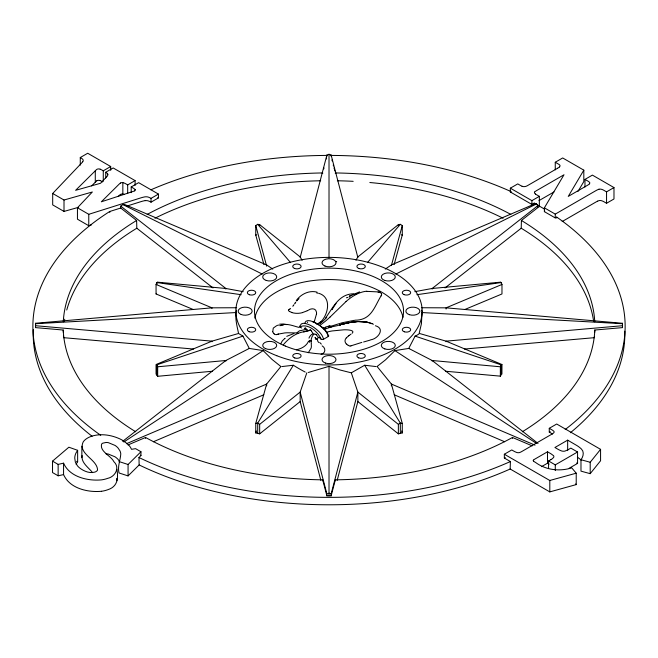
<?xml version="1.0" encoding="UTF-8"?>
<svg xmlns="http://www.w3.org/2000/svg" width="658" height="658" viewBox="0 0 658 658"><rect width="100%" height="100%" fill="white"/><g stroke="black" fill="none" stroke-linecap="round" stroke-linejoin="round"><path stroke-width="0.99" d="M280.999 366.621L272.042 359.424L263.134 350.599L249.283 348.427L242.942 336.123L238.558 333.474L211.958 341.148L35.54 325.71L35.54 323.267L211.958 307.837L236.65 307.738M422.058 311.547L421.433 323.695L419.088 333.803A110.371 27.192 14.7 0 1 415.091 336.123L408.75 348.427L394.899 350.599L385.58 359.794L376.944 366.613M322.7 173.432L322.7 172.947A265.857 153.487 0 0 0 147.178 214.418M622.493 325.085L622.484 327.618L594.799 330.036A265.857 153.487 0 0 1 522.271 431.796M322.691 480.768L322.7 479.838A265.857 153.487 0 0 1 145.55 437.471L127.989 444.94M35.54 325.167L35.54 327.618L63.234 330.036A265.857 153.487 0 0 0 135.762 431.796M238.558 333.474C237.069 325.949 234.585 317.699 236.535 310.148M593.598 321.046A265.528 153.306 0 0 0 521.218 228.227L521.416 220.463L538.03 207.451L538.03 205.543L536.541 203.898L535.036 203.816L391.387 264.927L385.251 269.097M534.181 204.087L534.214 203.116L536.328 204.301M511.06 192.523L511.077 192.037M533.539 461.094L534.123 461.562A23.474 13.555 0 0 0 535.554 462.451C545.901 470.108 559.613 471.712 571.736 467.854L576.219 473.192L576.219 484.601L549.8 491.896L510.164 469.014L510.394 461.538L504.341 458.042L504.341 454.242L511.768 449.949L513.1 450.714A34.479 19.904 0 0 0 515.148 451.824L516.686 452.465A3.438 1.99 0 0 0 517.188 452.597A3.331 1.925 0 0 0 519.631 452.556L520.832 452.021A40.253 23.244 0 0 0 522.057 451.355L551.215 434.535A27.159 15.677 0 0 0 553.041 433.392L553.773 432.767A2.459 1.423 0 0 0 553.946 432.536A3.167 1.826 0 0 0 553.962 431.418A2.377 1.374 0 0 0 553.847 431.261L552.885 430.455A22.076 12.749 0 0 0 551.61 429.666L549.265 428.309L549.265 432.109L551.618 433.466A19.444 11.227 0 0 1 552.514 434.009M556.693 218.045L556.717 217.082L555.262 217.921L544.38 211.646L544.38 207.838L564.005 174.765L537.29 190.187A30.367 17.536 0 0 0 535.464 191.314L534.748 191.897A2.04 1.176 0 0 0 534.592 192.111M512.45 438.409L512.483 437.471A265.857 153.487 0 0 1 335.333 479.838L331.139 495.828L328.753 495.828L326.894 495.828L322.7 479.838M594.511 336.715L594.47 337.669L464.49 349.044M594.692 332.422L594.799 330.036M311.086 341.165C310.839 338.566 313.422 331.796 316.21 334.511M316.498 313.989L314.565 320.701M510.164 469.014A295.812 170.784 0 0 1 139.142 464.951L128.071 475.907L119.024 472.962C117.387 466.218 120.365 460.37 120.784 453.938A25.851 14.92 0 0 0 119.879 450.722L117.955 447.884A22.709 13.111 0 0 0 115.051 445.425L108.307 442.645A8.891 5.132 0 0 0 106.037 442.472L102.738 443.179A5.601 3.232 0 0 0 101.628 444.092C99.457 451.602 111.103 455.764 113.9 461.719C120.373 467.69 115.101 476.861 107.591 478.382A19.485 11.244 0 0 1 101.431 479.879C87.678 481.163 69.641 477.025 63.563 463.174L58.143 464.392L52.525 461.143L68.876 447.21L77.636 450.319L77.636 461.735L76.073 464.26M116.927 469.294C118.53 478.876 117.387 486.813 107.591 489.791A19.485 11.244 0 0 1 101.431 491.287M301.652 327.988L300.138 327.116A1.661 0.962 0 0 1 300.122 325.751C301.282 321.532 307.056 323.777 309.778 325.044A32.916 19 60 0 1 313.874 327.413C317.946 330.406 322.445 334.067 323.53 339.265A1.67 0.962 0 0 1 321.178 339.257C317.214 334.429 316.399 340.671 318.727 342.514M304.81 323.045C305.962 318.817 311.752 321.071 314.466 322.338A32.916 19 60 0 1 318.562 324.707C322.634 327.7 327.133 331.361 328.219 336.559L323.53 339.265M357.862 257.5L331.139 155.058L329.016 154.268L326.894 155.058L300.171 257.5M323.752 168.95L324.016 167.946M326.376 158.956L326.631 157.953M331.139 495.828L331.139 493.928L357.862 392.069L351.306 372.831L340.219 370.035L329.016 366.35L308.265 372.494M337.192 480.365L357.862 401.577L357.862 392.069L398.361 424.344L398.361 433.852L402.277 432.915L402.277 423.407L391.387 384.05L377.215 366.629M82.127 455.55C80.876 462.714 88.846 467.772 92.556 472.6M419.475 333.474L446.075 341.148L501.972 364.524L501.922 374.106M306.825 372.806L300.171 392.069L300.171 401.577L259.663 433.852L255.756 432.915L255.756 423.407L266.646 384.05L280.818 366.629M255.756 432.915L256.299 430.949M355.97 260.223L357.862 256.908L398.361 224.633L400.327 224.32L402.277 225.571L391.387 265.519M394.109 264.598L402.277 235.079L402.277 225.571M308.964 338.13C309.556 336.353 312.098 333.014 313.776 334.157M193.008 309.416L156.061 293.962L156.061 284.453L156.867 282.545L157.681 282.192L225.85 288.475L243.197 291.659M500.861 365.593L500.656 366.07M280.727 343.821L282.323 340.86L284.577 338.681M308.446 341.461C306.315 346.157 301.298 348.74 296.462 349.76M332.454 308.915L336.057 303.338M332.356 309.104L332.06 309.679M381.147 295.845L381.031 296.059A27.562 15.915 0 0 1 380.299 297.145C374.04 308.051 370.717 320.216 355.007 320.199M307.352 322.543L307.705 322.099M296.75 332.89L299.415 330.834L303.757 329.921M544.38 211.646L544.734 211.045M555.262 169.854L555.262 162.246L562.689 157.961L583.819 170.159L568.265 196.397L586.771 185.712A33.657 19.436 0 0 0 588.639 184.569L589.478 183.845M577.987 191.412L583.819 181.575L583.819 170.159M305.189 372.05L305.09 371.992A110.371 80.029 29.6 0 1 293.361 365.239L257.706 423.102L257.706 433.392M549.265 428.309L556.693 424.015L600.573 449.348L600.573 460.756L590.201 473.67L580.981 471.144L580.981 459.728C583.284 456.718 584.493 451.881 581.368 448.97A34.981 20.201 0 0 0 575.594 444.792L567.657 440.153L554.924 447.498L557.532 449.011A38.896 22.454 0 0 0 559.53 450.088L561.537 450.936A3.981 2.303 0 0 0 562.113 451.084A4.006 2.311 0 0 0 564.761 451.133A3.208 1.851 0 0 0 565.115 451.026L567.879 449.809A39.052 22.545 0 0 0 568.849 449.266L570.84 448.114L577.56 451.997L577.56 463.405L569.203 468.233M77.636 450.319L76.073 452.852A34.496 19.913 0 0 0 74.749 458.067L75.341 462.072L77.364 465.708A24.56 14.18 0 0 0 80.844 468.841C84.874 471.539 90.014 473.546 94.867 472.082A5.363 3.093 0 0 0 95.986 471.589L96.496 471.251A5.897 3.405 0 0 0 97.524 470.083C97.565 459.399 77.504 453.93 83.179 441.97A18.926 10.923 0 0 1 86.848 438.491A20.398 11.778 0 0 1 89.743 436.961A19.049 10.997 0 0 1 93.411 435.719C102.179 433.548 111.564 435.144 119.698 438.82A38.764 22.38 0 0 1 124.206 441.329L128.203 444.537A31.535 18.202 0 0 1 130.893 448.082L131.501 449.332L135.597 448.657L140.952 451.75L140.952 455.55L138.97 457.516L139.142 464.951M294.685 303.667L295.113 303.058M293.994 304.662L293.279 305.657M82.702 161.728L83.097 161.087A3.43 1.982 0 0 0 83.188 160.799A4.853 2.805 0 0 0 82.793 159.409A4.507 2.607 0 0 0 82.653 159.203L82.053 158.668A16.886 9.747 0 0 0 80.268 157.542L87.703 153.248L110.7 166.523L110.7 170.323M156.061 293.962L156.456 293.394M325.373 318.308C332.932 307.936 338.615 294.052 353.568 293.772M295.154 303.001L295.755 302.17M500.458 376.154L445.408 371.227M308.273 352.77L311.086 348.181A23.885 13.785 0 0 0 311.374 346.429L311.259 343.369M533.342 460.181L533.745 459.81A23.12 13.349 0 0 1 535.258 458.865L547.497 451.791L549.841 453.14A58.801 33.945 0 0 1 551.281 453.995L553.6 455.747A4.187 2.418 0 0 1 553.608 457.417L552.49 458.585A19.452 11.227 0 0 1 550.812 459.671M321.581 321.088C328.49 313.266 331.583 297.103 318.842 293.328M321.211 321.573L320.545 322.478A8.612 4.976 0 0 0 320.388 322.716A1.933 1.119 0 0 0 320.314 322.872L320.561 322.864M293.114 305.88L292.81 306.266M321.367 321.26L319.245 322.782M590.201 473.67L590.201 462.261L600.573 449.348M296.643 301.035L297.103 300.492M346.379 337.891L348.395 335.999M367.452 262.6L400.327 224.32M283.187 344.989C288.5 338.475 295.623 333.022 304.111 331.706M326.713 317.436L322.749 321.392A3.948 2.278 0 0 1 322.362 321.672L321.351 322.338M305.131 328.071L305.156 328.038A2.5 1.439 60 0 1 305.337 327.873L307.854 330.637M297.202 300.385L297.753 299.793M106.835 176.566L106.514 176.928A6.078 3.512 0 0 0 106.267 177.241L100.575 183.261L75.621 190.318L95.723 170.373A21.212 12.247 0 0 1 96.619 169.525L96.882 169.345A2.459 1.423 0 0 1 100.131 169.205M91.495 224.863L88.764 225.719L77.447 219.188L77.447 207.772L92.334 191.996L64.007 200.016L52.689 193.477L81.222 163.439A33.245 19.197 0 0 0 82.719 161.736M559.456 166.935L559.744 166.573A3.57 2.064 0 0 0 559.917 165.314A2.459 1.423 0 0 0 559.793 165.174L559.399 164.763A11.145 6.432 0 0 0 558.074 163.883L555.262 162.246M91.602 185.885L95.723 181.789A18.095 10.446 0 0 1 96.784 180.802M297.868 299.678L298.206 299.341A26.435 15.266 0 0 1 299.02 298.592M118.35 196.339L118.876 195.813A23.778 13.728 0 0 1 120.118 194.694L120.43 194.488M335.103 312.155L346.018 301.578M128.071 475.907L128.071 464.49L140.952 451.75M334.593 312.657L329.962 317.131M296.281 300.517C300.936 294.134 309.202 290.014 317.066 292.152M320.561 323.004L321.746 321.935M320.446 323.111L319.763 323.736M309.573 330.217L309.416 330.357A3.446 1.99 60 0 1 308.692 330.62L308.265 330.604M352.162 333.285C355.065 330.67 349.488 329.954 347.334 329.855A23.507 13.571 0 0 0 343.904 329.798L332.282 330.933A23.17 13.374 0 0 0 326.697 332.241M259.663 433.852L259.663 424.344L300.171 392.069L326.894 493.928L326.894 495.828M122.692 441.321L225.85 360.502L249.283 348.427M348.518 335.893L349.234 335.35M538.03 205.543L432.183 288.475L414.828 291.659M445.022 287.933L521.218 228.227M290.499 308.544L289.997 308.915M318.924 323.029L317.518 324.057M66.754 310.017A265.528 153.306 0 0 1 136.815 228.227L136.617 220.463L120.735 208.027L120.735 206.127L122.849 204.572L125.152 204.728L266.646 264.927L272.774 269.097M96.8 180.81L96.882 180.753A2.459 1.423 0 0 1 100.131 180.613M289.865 309.013L289.051 309.597A7.904 4.565 0 0 0 288.697 309.885M321.277 322.387L320.75 322.749M349.53 335.144L351.043 334.099M319.846 325.439L325.208 321.351A91.651 52.92 -60 0 0 329.962 317.123M284.791 338.533L285.21 338.245M120.43 183.072L119.896 183.475A27.743 16.022 0 0 0 118.884 184.404L101.34 201.8L133.023 191.462A25.16 14.525 0 0 0 134.092 191.091L134.479 190.935A1.653 0.954 0 0 0 134.726 190.804M123.803 442.012L263.134 350.599M263.924 264.598L255.756 235.079L255.756 225.571L257.706 224.32L259.663 224.633L300.171 256.908L302.121 260.321M375.767 366.539L364.672 365.239L351.306 372.831M398.361 424.344L400.327 423.102L402.277 423.407M286.74 336.337L293.962 333.548M100.18 169.164L100.559 169.336A24.946 14.402 0 0 1 101.669 169.912L103.273 170.809L110.7 166.523M120.398 183.056A2.731 1.579 0 0 1 122.84 182.603L124.691 183.228A18.737 10.816 0 0 1 125.843 183.845L127.677 184.906L135.104 180.613L135.104 185.367M131.213 192.646L131.213 186.946L138.641 182.653L158.446 194.094L158.446 197.893L151.019 202.187A19.14 11.054 0 0 0 149.415 201.34L148.075 200.846A3.701 2.139 0 0 0 147.746 200.764A5.149 2.969 0 0 0 145.229 200.641M77.447 207.772L88.764 214.311L140.088 198.116A46.586 26.896 0 0 1 142.77 197.326L144.653 196.906A4.655 2.69 0 0 1 145.048 196.849A5.149 2.969 0 0 1 147.589 196.923A3.701 2.139 0 0 1 148.075 197.038L148.996 197.359A17.19 9.919 0 0 1 151.011 198.387L158.446 194.094M534.214 203.116L531.911 204.441L510.337 191.988L510.337 188.18L517.764 183.895L520.026 185.202A17.412 10.059 0 0 0 522.024 186.23M510.337 191.988L511.044 191.577A296.133 170.973 0 0 0 330.242 155.42M557.614 168.242L527.889 185.4A9.533 5.503 0 0 1 525.775 186.387L525.438 186.453A3.561 2.056 0 0 1 525.133 186.518A3.438 1.982 0 0 1 523.044 186.551A2.64 1.522 0 0 1 522.658 186.436L522.041 186.222M510.337 188.18L531.911 200.641L539.346 196.347L539.346 206.809M538.96 200.632L553.987 191.955M584.97 187.012L584.97 179.404L592.397 175.11L613.98 187.571L613.98 198.979L606.553 203.273L604.143 201.874A15.323 8.85 0 0 0 602.679 201.118L601.453 200.69A3.158 1.826 0 0 0 601.149 200.624A3.306 1.908 0 0 0 599.068 200.608A2.484 1.431 0 0 0 598.673 200.731L597.604 201.167M544.38 207.838L555.262 214.121L595.58 190.836A34.71 20.036 0 0 1 597.16 189.973L598.673 189.315A2.484 1.431 0 0 1 598.953 189.241M598.936 189.224A3.306 1.908 0 0 1 601.141 189.224L602.3 189.553A13.769 7.945 0 0 1 604.126 190.475L606.553 191.856L613.98 187.571M562.187 221.532L595.58 202.245A30.309 17.503 0 0 1 597.596 201.167M504.341 458.042L505.27 457.507M549.265 432.109L550.195 431.574M548.558 468.586L548.558 460.978L550.82 459.671M541.493 466.67L547.497 463.199L549.109 464.129M548.558 460.978L555.278 464.861L577.56 451.997M328.836 327.306L330.604 326.426A3.948 2.278 0 0 1 331.073 326.195L342.308 322.724L354.349 320.314M395.779 274.082L536.541 203.898M308.355 310.222C310.938 308.166 315.848 307.977 316.432 312.015A23.507 13.571 0 0 1 316.523 313.989M307.673 310.551L307.228 310.765M306.875 310.93L302.516 312.566M323.127 328.005L324.369 327.462M501.922 364.548L501.215 364.861L415.091 336.123M501.166 364.877L501.166 375.167M126.361 443.731L266.646 384.05L266.646 385.835M153.363 441.757L263.809 394.767M432.183 289.076L432.183 288.475L500.351 282.192L501.166 282.545L501.972 284.453L446.075 307.837L421.383 307.738M465.025 309.416L501.972 293.962L501.972 284.453M324.09 329.378L330.711 327.108M276.738 325.62L273.276 328.095L272.749 331.681M359.581 291.881L349.168 296.256L351.833 295.319M306.118 331.295L308.117 330.612M321.055 354.325C325.644 353.461 326.097 348.033 322.149 345.869M328.35 493.393L327.692 493.632M325.48 327.034L329 326.121M354.498 294.373L357.162 293.435M242.942 336.123L156.76 364.836M100.732 435.3A296.133 170.973 0 0 1 109.697 211.506L120.735 208.027M127.019 206.044L140.088 201.916A41.043 23.696 0 0 1 143.386 200.97L144.653 200.706A4.655 2.69 0 0 1 145.229 200.641M277.429 325.381L277.832 325.258A6.761 3.907 0 0 1 278.638 325.068M278.153 334.157L277.725 334.289M278.359 334.091L276.697 334.568M305.616 331.451L303.741 331.961M278.4 334.083L284.684 332.94A23.885 13.785 0 0 1 287.719 332.775L295.763 332.915M52.689 193.477L52.689 204.893L64.007 211.424L78.17 207.418M504.341 454.242L549.8 480.48L576.219 473.192M346.421 297.778L347.876 297.408M331.147 327.001L337.924 325.529M331.468 326.919L329.074 327.511M255.756 235.079L256.727 234.84M363.611 341.979L369.278 340.375A26.435 15.266 0 0 0 370.947 339.758C377.889 338.829 385.629 328.539 375.422 325.751M361.884 342.382L351.569 345.639A7.904 4.565 0 0 1 351.018 345.861M306.192 331.245L304.621 331.599M52.525 461.143L52.525 472.551L58.143 475.8L63.563 474.582L63.563 463.174M348.822 322.765L339.569 324.805C350.508 322.025 362.657 319.336 373.431 324.246M276.516 334.609L276.492 334.618A2.64 1.53 0 0 1 275.875 334.7M349.349 297.079L349.85 296.98M338.747 325.381L340.49 325.085M293.361 365.239L282.175 366.539M255.756 423.407L257.706 423.102L259.663 424.344M416.884 294.702L501.166 282.545M283.68 324.805L279.831 325.694C286.057 322.584 292.868 325.883 299.045 327.421M304.218 329.872L305.041 329.773M305.23 329.748L306.858 329.535M279.592 324.172L283.491 323.983L286.806 324.616M101.431 491.287C87.678 492.571 69.641 488.442 63.563 474.582M156.867 375.167L156.867 364.877L157.681 366.786L225.85 360.502L225.85 361.094M211.958 341.741L211.958 341.148L156.061 364.524L156.061 374.04L157.681 376.294L212.616 371.227M622.484 325.71L446.075 341.148L446.075 341.741M366.728 291.371L379.098 291.946A12.963 7.485 -60 0 1 380.209 292.284L380.34 292.407A2.27 1.308 -60 0 1 380.637 292.785M328.548 327.61L328.482 327.503A2.772 1.604 0 0 1 328.704 327.38M536.632 443.517L394.899 350.599M35.532 323.711L235.844 312.558M329.748 326.055L330.9 326.154M422.181 312.558L622.493 323.711L622.493 323.292L446.075 307.837L446.075 309.021M193.542 349.044L63.563 337.669L63.505 336.238M120.398 194.472A2.731 1.579 0 0 1 122.84 194.011L124.288 194.447M316.72 292.958L318.011 293.155M241.149 294.702L156.867 282.545L156.867 284.412M401.306 234.84L402.277 235.079M580.981 459.728L590.201 462.261M380.349 292.67L379.633 292.465A3.586 2.073 0 0 0 379.131 292.333A7.213 4.162 0 0 0 378.079 292.218M367.296 322.247L357.574 321.523L366.185 321.902L372.033 323.703M312.854 321.943L313.348 322.099M119.024 461.554L128.071 464.49M291.839 312.418L291.14 312.172A12.305 7.106 0 0 1 289.717 311.547M76.542 461.34L77.636 461.735M331.139 493.928L329.016 493.146M313.603 322.19L315.124 322.79M336.197 261.555L336.707 261.761M156.061 284.453L211.958 307.837L211.958 308.429M100.18 180.58L100.88 180.901A30.671 17.708 0 0 1 101.677 181.32L102.681 181.888M535.036 445.162L391.387 384.05L391.387 385.835M512.483 437.471L532.215 445.869M394.216 394.767L504.67 441.757M500.351 282.192L500.351 282.784M315.634 323.02C320.627 325.776 326.376 329.444 328.202 335.202A1.67 0.962 0 0 1 328.219 336.567M122.849 204.572L262.262 274.09M349.768 346.018L349.678 345.968A1.958 1.135 0 0 0 349.332 345.828L349.192 345.787A2.977 1.719 0 0 1 348.732 345.606A5.741 3.315 0 0 1 348.197 345.302M408.75 348.427L432.183 360.502L538.03 443.434M275.184 334.519L274.756 334.28A3.858 2.229 0 0 1 274.263 333.96M536.591 204.449L544.635 209.195M584.97 179.404L587.545 180.884A18.918 10.923 0 0 1 588.721 181.624L589.601 182.381A2.139 1.234 0 0 1 589.691 182.537A3.619 2.089 0 0 1 589.436 183.837M539.346 196.347L536.813 194.891A16.771 9.681 0 0 1 535.505 194.061M135.104 180.613L113.176 167.954L105.749 172.24L105.749 177.948M157.747 197.49L158.446 197.893M131.213 186.946L133.105 188.04A17.84 10.306 0 0 1 133.936 188.55L135.129 189.578M576.721 462.919L577.56 463.405M140.286 455.163L140.952 455.55M537.282 207.015L538.03 207.451M535.513 194.061L534.757 193.378A2.977 1.719 0 0 1 534.641 193.213A3.043 1.752 0 0 1 534.559 192.103M120.735 206.127L225.85 288.475L225.85 289.076M136.815 228.227L213.011 287.933M357.862 401.577L398.361 433.852M319.73 342.497L321.351 344.118M346.626 344.052L347.062 344.455A12.305 7.106 0 0 0 348.14 345.277M381.163 293.328L381.212 293.386A3.586 2.073 0 0 1 381.418 293.657M313.068 333.4L312.665 332.932A3.446 1.99 60 0 1 311.9 331.821L311.604 331.196M257.706 224.32L290.573 262.6M575.66 483.934L576.219 484.601M273.564 333.252L273.588 333.285A7.551 4.359 0 0 0 274.221 333.927M315.939 338.796L315.05 337.464L315.881 338.854M119.345 461.143L117.955 459.292A22.709 13.111 0 0 0 115.051 456.841L108.307 454.053A8.891 5.132 0 0 0 106.037 453.88M316.383 339.577L315.445 338.171L315.906 338.862M364.672 365.239L400.327 423.102L400.327 433.392M421.441 310.058L421.836 310.856M401.734 430.949L402.277 432.915M255.756 225.571L266.646 266.112M331.92 159.952L332.183 160.955M333.236 164.952L333.491 165.948M334.017 167.946L334.28 168.95M334.544 169.945L334.807 170.948M300.171 401.577L320.841 480.365M116.713 478.415L116.927 480.71M321.17 339.265C318.168 331.862 307.862 323.012 300.229 326.787A2.903 1.678 60 0 0 300.138 327.116M109.804 212.427L109.697 211.506M311.209 342.802L311.086 341.231M63.234 330.036L63.341 332.422M145.55 437.471L145.583 438.409M622.484 323.267L622.484 327.618M335.333 173.432L335.333 172.947A265.857 153.487 0 0 1 510.855 214.418M335.333 479.838L335.333 480.768M606.553 191.856L606.553 203.273M567.657 440.153L567.657 450.607M555.278 464.861L555.278 470.569M555.262 214.121L555.262 217.921M549.8 480.48L549.8 491.896M547.497 451.791L547.497 463.199M535.036 203.816L535.036 204.646M531.911 200.641L531.911 204.441M500.351 376.294L500.351 366.786L432.183 360.502L432.183 361.094M398.361 224.633L398.361 225.225M331.139 155.058L331.139 156.242M329.016 154.268L329.016 257.837M329.016 366.35L329.016 495.828M326.894 155.058L326.894 156.242M259.663 224.633L259.663 225.225M157.681 282.192L157.681 282.784M157.681 366.786L157.681 376.294M151.019 198.379L151.019 202.187M127.677 184.906L127.677 193.46M122.84 182.603L122.84 194.011M103.273 170.809L103.273 181.271M95.287 170.817L95.287 182.225M88.764 214.311L88.764 225.719M81.863 446.214L81.863 457.623M80.276 157.533L80.276 165.142M64.007 200.016L64.007 211.424M58.143 464.392L58.143 475.8M35.54 323.267L35.54 327.618M624.787 331.196A295.812 170.784 0 0 1 570.363 432.742M92.095 436.262A295.812 170.784 0 0 1 33.303 329.658M316.177 334.519A2.616 1.505 60 0 0 316.975 335.728L317.164 335.843A2.319 1.341 60 0 1 318.217 337.389M310.634 330.127A88.443 51.085 -60 0 1 306.176 331.328M310.864 330.127A1.99 1.151 60 0 1 311.555 331.171M309.754 330.127A1.99 1.151 60 0 1 310.444 329.88M324.863 328.136A30.761 23.449 15.2 0 1 325.949 327.75M329.008 325.973A9.056 7.32 -53.3 0 1 329.773 325.924M273.531 333.228A10.454 6.037 0 0 1 272.782 331.772M381.558 293.649A7.213 4.162 0 0 1 381.031 295.812M308.684 341.477A1.892 1.094 0 0 1 310.839 340.548M309.433 342.316A6.07 0.79 -87.3 0 1 309.573 340.548M310.889 340.655A1.777 1.028 0 0 1 311.053 341.148M297.909 333.088A1.892 1.094 0 0 1 297.934 333.293M296.865 332.956A1.777 1.028 0 0 1 297.729 333.055M305.131 328.145A2.616 1.505 60 0 1 304.374 328.432M346.009 301.553A45.015 25.991 -60 0 1 366.769 291.214M321.844 321.54A9.056 2.829 -67.8 0 1 322.214 321.318M317.51 323.761A30.761 10.536 -21.6 0 1 316.769 324.345M63.283 321.811A265.857 153.487 0 0 1 136.617 220.463M521.416 220.463A265.857 153.487 0 0 1 594.75 321.811M64.435 321.046A265.528 153.306 0 0 1 64.723 319.204M154.934 218.234A265.528 153.306 0 0 1 320.668 180.769M337.357 180.769A265.528 153.306 0 0 1 353.173 181.328M369.829 182.521A265.528 153.306 0 0 1 503.099 218.234M254.876 318.143A74.535 43.033 0 0 1 328.252 279.56A74.535 43.033 0 0 1 402.976 317.263M350.903 345.894A2.5 1.448 0 0 1 350.196 346.083M346.396 344.093A11.573 6.679 0 0 1 346.297 337.867M314.54 320.701A23.17 13.374 0 0 1 313.776 322.107M302.557 312.608A11.573 6.679 0 0 1 291.765 312.558M289.668 311.514A5.741 3.315 0 0 1 289.142 311.201A2.977 1.719 0 0 1 288.829 310.938A1.958 1.135 0 0 0 288.541 310.675M288.369 310.263A2.5 1.448 0 0 1 288.648 309.951M556.717 217.082A296.133 170.973 0 0 1 565.189 429.534M510.394 461.538A296.133 170.973 0 0 1 138.97 457.516M150.896 189.808A296.133 170.973 0 0 1 327.19 155.42M105.741 172.248A10.322 5.955 0 0 1 107.147 173.309L107.369 173.572A4.919 2.838 0 0 1 107.739 174.197M135.153 189.578A2.097 1.209 0 0 1 134.742 190.812M107.896 174.197A6.424 3.709 0 0 1 106.736 176.525M559.481 166.943A12.041 6.95 0 0 1 557.589 168.226M533.457 460.962A1.941 1.119 0 0 1 533.301 460.172M577.379 457.244A34.981 20.201 0 0 1 581.433 460.353M348.781 322.716L339.627 324.813L348.781 322.716L358.256 321.466L348.74 322.691M276.796 355.723A93.165 53.792 0 0 0 421.942 315.017A93.165 53.792 0 0 0 288.303 262.797A93.165 53.792 0 0 0 276.796 355.723M285.284 346.026A74.535 43.033 0 0 0 403.148 315.618A74.535 43.033 0 0 0 298.617 271.886A74.535 43.033 0 0 0 285.284 346.026M384.815 348.904A6.991 4.03 0 0 0 395.294 345.409A6.991 4.03 0 0 0 384.815 341.913A6.991 4.03 0 0 0 384.815 348.904M404.086 294.636A4.195 2.418 0 0 0 410.666 292.851A4.195 2.418 0 0 0 404.703 290.458A4.195 2.418 0 0 0 404.086 294.636M249.39 294.726A4.195 2.418 0 0 0 255.74 292.687A4.195 2.418 0 0 0 249.505 290.532A4.195 2.418 0 0 0 249.39 294.726M249.152 331.69A4.195 2.418 0 0 0 255.723 329.905A4.195 2.418 0 0 0 249.769 327.511A4.195 2.418 0 0 0 249.152 331.69M358.709 357.886A4.195 2.418 0 0 0 365.28 356.11A4.195 2.418 0 0 0 359.326 353.708A4.195 2.418 0 0 0 358.709 357.886M384.815 280.44A6.991 4.03 0 0 0 395.294 276.944A6.991 4.03 0 0 0 384.815 273.448A6.991 4.03 0 0 0 384.815 280.44M324.994 266.062A6.991 4.03 0 0 0 335.975 263.126A6.991 4.03 0 0 0 326.08 259.104A6.991 4.03 0 0 0 324.994 266.062M266.227 280.44A6.991 4.03 0 0 0 276.714 276.944A6.991 4.03 0 0 0 266.227 273.448A6.991 4.03 0 0 0 266.227 280.44M241.141 314.475A6.991 4.03 0 0 0 252.121 311.538A6.991 4.03 0 0 0 242.226 307.516A6.991 4.03 0 0 0 241.141 314.475M265.626 348.674A6.991 4.03 0 0 0 276.673 345.828A6.991 4.03 0 0 0 266.877 341.724A6.991 4.03 0 0 0 265.626 348.674M325.521 363.084A6.991 4.03 0 0 0 335.999 359.589A6.991 4.03 0 0 0 325.521 356.093A6.991 4.03 0 0 0 325.521 363.084M409.375 314.672A6.991 4.03 0 0 0 419.853 311.176A6.991 4.03 0 0 0 409.375 307.681A6.991 4.03 0 0 0 409.375 314.672M358.947 268.53A4.195 2.418 0 0 0 365.297 266.49A4.195 2.418 0 0 0 359.062 264.335A4.195 2.418 0 0 0 358.947 268.53M294.529 268.439A4.195 2.418 0 0 0 301.101 266.654A4.195 2.418 0 0 0 295.146 264.261A4.195 2.418 0 0 0 294.529 268.439M294.776 357.977A4.195 2.418 0 0 0 301.117 355.937A4.195 2.418 0 0 0 294.891 353.79A4.195 2.418 0 0 0 294.776 357.977M404.333 331.78A4.195 2.418 0 0 0 410.674 329.74A4.195 2.418 0 0 0 404.448 327.585A4.195 2.418 0 0 0 404.333 331.78"/></g></svg>
